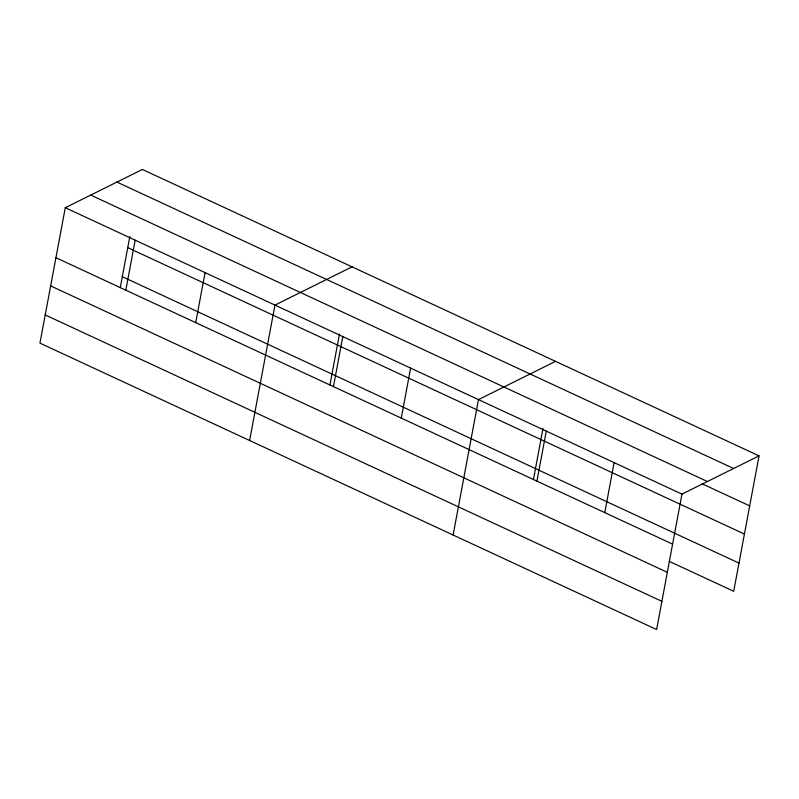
<?xml version="1.0" encoding="UTF-8"?>
<svg xmlns="http://www.w3.org/2000/svg" width="799" height="799" viewBox="0 0 799 799"><rect width="100%" height="100%" fill="white"/><g stroke="black" fill="none" stroke-linecap="round" stroke-linejoin="round"><path stroke-width="1.2" d="M759.05 455.879L142.382 169.458L65.288 207.71L39.95 343.121L656.618 629.542L681.956 494.122L759.05 455.879L733.712 591.29L669.262 561.357M120.25 287.72L129.818 236.624M125.823 290.177L135.181 240.169M195.715 322.636L205.073 272.629M249.618 440.499L274.956 305.088L352.049 266.846M329.917 385.098L339.485 334.002M333.433 386.606L342.791 336.599M401.268 418.107L410.626 368.099M453.113 535.02L478.461 399.61L555.555 361.358M533.422 479.62L542.98 428.524M536.928 481.118L546.286 431.11M604.763 512.628L614.121 462.621M116.944 182.082L733.612 468.504M90.736 195.086L707.395 481.507M702.211 483.834L749.692 505.887M65.288 207.71L681.956 494.122M127.75 247.65L744.418 534.072M122.317 276.694L738.985 563.105M55.93 257.717L672.598 544.129M50.657 285.902L667.325 572.314M45.223 314.936L661.892 601.357"/></g></svg>
